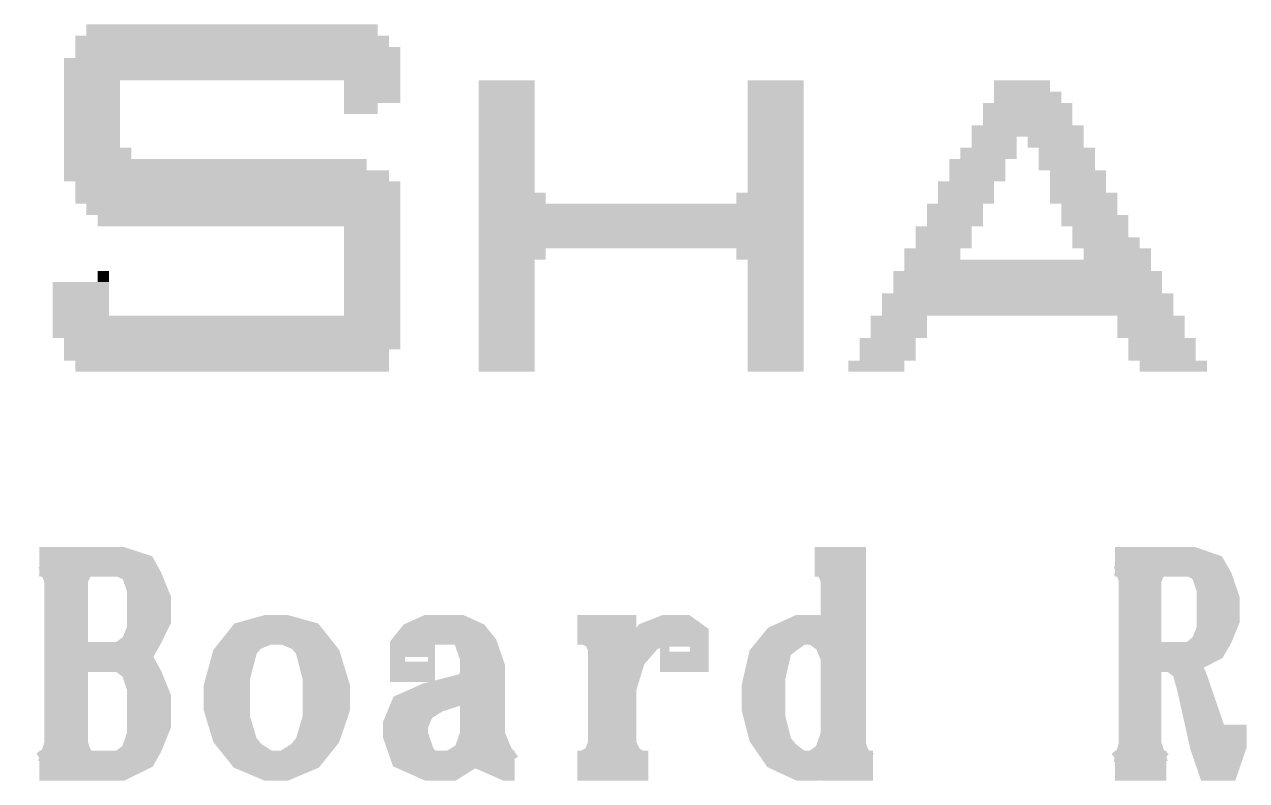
# Model space of a CAD drawing. Extents: x -8 to 142, y 0 to 126.
# Drawn here: x 93.14 to 99.79, y 56.28 to 60.39 of the extents above; entities that cross this region are included whole.
import ezdxf

# ---------------------------------------------------------------- set-up
doc = ezdxf.new("R2010")
doc.units = 0
doc.layers.add('02_ASSY1_GBR', color=6, linetype='CONTINUOUS')

msp = doc.modelspace()

# ---------------------------------------------------------------- linework, layer by layer
at = {"layer": '02_ASSY1_GBR', "const_width": 0.16256}
for points in [[(93.225, 57.466), (93.669, 57.466), (93.783, 57.429), (93.814, 57.373), (93.859, 57.262), (93.859, 57.151), (93.814, 57.059), (93.783, 57.004), (93.669, 56.948)], [(93.257, 57.466), (93.333, 57.429)], [(93.295, 57.466), (93.333, 57.373)], [(93.333, 57.466), (93.333, 56.357)], [(93.371, 57.429), (93.371, 56.413)], [(93.409, 57.466), (93.409, 56.357)], [(93.447, 57.466), (93.409, 57.373)], [(93.485, 57.466), (93.409, 57.429)], [(93.669, 57.466), (93.745, 57.429), (93.783, 57.318), (93.783, 57.096), (93.745, 57.004), (93.669, 56.948)], [(97.443, 57.466), (97.64, 57.466), (97.64, 56.357)], [(97.481, 57.466), (97.557, 57.429)], [(97.519, 57.466), (97.557, 57.373)], [(97.557, 57.466), (97.557, 56.357), (97.76, 56.357)], [(97.602, 57.429), (97.602, 56.413)], [(99.077, 57.466), (99.495, 57.466), (99.603, 57.429), (99.635, 57.373), (99.673, 57.262), (99.673, 57.151), (99.635, 57.059), (99.603, 57.004), (99.495, 56.948), (99.248, 56.948)], [(99.109, 57.466), (99.178, 57.429)], [(99.147, 57.466), (99.178, 57.373)], [(99.178, 57.466), (99.178, 56.357)], [(99.216, 57.429), (99.216, 56.413)], [(99.248, 57.466), (99.248, 56.357)], [(99.286, 57.466), (99.248, 57.373)], [(99.318, 57.466), (99.248, 57.429)], [(99.495, 57.466), (99.565, 57.429), (99.603, 57.318), (99.603, 57.096), (99.565, 57.004), (99.495, 56.948)], [(93.783, 57.373), (93.814, 57.262), (93.814, 57.151), (93.783, 57.059)], [(99.603, 57.373), (99.635, 57.262), (99.635, 57.151), (99.603, 57.059)], [(94.466, 57.096), (94.333, 57.059), (94.245, 56.948), (94.2, 56.782), (94.2, 56.671), (94.245, 56.523), (94.333, 56.413), (94.466, 56.357), (94.562, 56.357), (94.695, 56.413), (94.783, 56.523), (94.834, 56.671), (94.834, 56.782), (94.783, 56.948), (94.695, 57.059), (94.562, 57.096), (94.466, 57.096)], [(94.466, 57.096), (94.378, 57.059), (94.333, 57.004), (94.289, 56.837), (94.289, 56.616), (94.333, 56.468), (94.378, 56.413), (94.466, 56.357)], [(94.562, 56.357), (94.65, 56.413), (94.695, 56.468), (94.739, 56.616), (94.739, 56.837), (94.695, 57.004), (94.65, 57.059), (94.562, 57.096)], [(95.258, 56.948), (95.258, 57.004), (95.296, 57.004), (95.296, 56.893), (95.214, 56.893), (95.214, 57.004), (95.258, 57.059), (95.34, 57.096), (95.512, 57.096), (95.594, 57.059), (95.638, 57.004), (95.676, 56.893), (95.676, 56.523), (95.721, 56.413), (95.765, 56.357)], [(95.512, 57.096), (95.556, 57.059), (95.594, 56.948), (95.594, 56.523), (95.638, 56.413), (95.765, 56.357), (95.81, 56.357)], [(96.151, 57.096), (96.392, 57.096), (96.392, 56.357)], [(96.195, 57.096), (96.29, 57.059)], [(96.246, 57.096), (96.29, 57.004)], [(96.29, 57.096), (96.29, 56.357)], [(96.341, 57.059), (96.341, 56.413)], [(96.734, 57.004), (96.734, 57.059), (96.683, 57.059), (96.683, 56.948), (96.785, 56.948), (96.785, 57.059), (96.734, 57.096), (96.633, 57.096), (96.538, 57.059), (96.443, 56.948), (96.392, 56.782)], [(97.557, 56.948), (97.519, 57.041), (97.443, 57.096), (97.361, 57.096), (97.24, 57.041), (97.164, 56.948), (97.126, 56.782), (97.126, 56.671), (97.164, 56.523), (97.24, 56.413), (97.361, 56.357), (97.443, 56.357), (97.519, 56.413), (97.557, 56.523)], [(97.361, 57.096), (97.285, 57.041), (97.24, 57.004), (97.202, 56.837), (97.202, 56.616), (97.24, 56.468), (97.285, 56.413), (97.361, 56.357)], [(95.594, 57.004), (95.638, 56.893), (95.638, 56.523), (95.676, 56.413)], [(93.409, 56.948), (93.669, 56.948), (93.783, 56.893), (93.814, 56.837), (93.859, 56.727), (93.859, 56.579), (93.814, 56.468), (93.783, 56.413), (93.669, 56.357), (93.225, 56.357)], [(93.669, 56.948), (93.745, 56.893), (93.783, 56.782), (93.783, 56.523), (93.745, 56.413), (93.669, 56.357)], [(94.289, 56.948), (94.245, 56.837), (94.245, 56.616), (94.289, 56.523)], [(94.739, 56.523), (94.783, 56.616), (94.783, 56.837), (94.739, 56.948)], [(97.202, 56.948), (97.164, 56.837), (97.164, 56.616), (97.202, 56.523)], [(99.388, 56.948), (99.464, 56.893), (99.495, 56.782), (99.565, 56.468), (99.603, 56.357), (99.673, 56.357), (99.711, 56.468), (99.711, 56.579)], [(93.783, 56.837), (93.814, 56.727), (93.814, 56.579), (93.783, 56.468)], [(95.594, 56.837), (95.556, 56.782), (95.34, 56.727), (95.214, 56.671), (95.176, 56.579), (95.176, 56.523), (95.214, 56.413), (95.34, 56.357), (95.467, 56.357), (95.556, 56.413), (95.594, 56.523)], [(99.464, 56.893), (99.495, 56.837), (99.603, 56.523), (99.635, 56.468), (99.673, 56.468), (99.711, 56.523)], [(95.556, 56.782), (95.385, 56.727), (95.296, 56.671), (95.258, 56.579), (95.258, 56.523), (95.296, 56.413), (95.34, 56.357)], [(95.258, 56.671), (95.214, 56.579), (95.214, 56.523), (95.258, 56.413)], [(99.565, 56.579), (99.603, 56.468), (99.635, 56.413), (99.673, 56.413)], [(93.333, 56.468), (93.295, 56.357)], [(93.409, 56.468), (93.447, 56.357)], [(96.29, 56.468), (96.246, 56.357)], [(96.392, 56.468), (96.443, 56.357)], [(97.64, 56.468), (97.678, 56.357)], [(99.178, 56.468), (99.147, 56.357)], [(99.248, 56.468), (99.286, 56.357)], [(93.333, 56.413), (93.257, 56.357)], [(93.409, 56.413), (93.485, 56.357)], [(96.29, 56.413), (96.195, 56.357)], [(96.392, 56.413), (96.487, 56.357)], [(97.64, 56.413), (97.716, 56.357)], [(99.178, 56.413), (99.109, 56.357)], [(99.248, 56.413), (99.318, 56.357)], [(96.151, 56.357), (96.538, 56.357)], [(99.077, 56.357), (99.356, 56.357)]]:
    msp.add_lwpolyline(points, dxfattribs=at)
at = {"layer": '02_ASSY1_GBR'}
for points in [[(93.48102, 60.389946), (93.481054, 60.38998), (95.06598, 60.389946), (95.065946, 60.38998)], [(93.48102, 60.389926), (93.48102, 60.389946), (95.066, 60.389926), (95.06598, 60.389946)], [(93.48102, 60.329128), (93.48102, 60.389926), (95.06598, 60.329128), (95.066, 60.389926)], [(93.481054, 60.38998), (93.481074, 60.39), (95.065946, 60.38998), (93.481074, 60.39)], [(93.42002, 60.328946), (93.420054, 60.32898), (95.12698, 60.328946), (95.126946, 60.32898)], [(93.42002, 60.328926), (93.42002, 60.328946), (95.127, 60.328926), (95.12698, 60.328946)], [(93.42002, 60.268128), (93.42002, 60.328926), (95.12698, 60.268128), (95.127, 60.328926)], [(93.420054, 60.32898), (93.420074, 60.329), (95.126946, 60.32898), (95.066108, 60.329)], [(93.480892, 60.329), (93.48102, 60.329128), (95.066108, 60.329), (95.06598, 60.329128)], [(93.42002, 60.268), (93.42002, 60.268128), (95.127108, 60.268), (95.12698, 60.268128)], [(93.42002, 60.26798), (93.42002, 60.268), (95.187946, 60.26798), (95.127108, 60.268)], [(93.42002, 60.267926), (93.42002, 60.26798), (95.188, 60.267926), (95.187946, 60.26798)], [(93.42002, 60.207128), (93.42002, 60.267926), (95.188, 60.207128), (95.188, 60.267926)], [(93.35902, 60.206946), (93.359054, 60.20698), (95.188, 60.206946), (95.188, 60.20698)], [(93.35902, 60.146), (93.35902, 60.206946), (95.188, 60.146), (95.188, 60.206946)], [(93.359054, 60.20698), (93.359074, 60.207), (95.188, 60.20698), (95.188, 60.207)], [(93.419892, 60.207), (93.42002, 60.207128), (95.188, 60.207), (95.188, 60.207128)], [(93.35902, 60.14598), (93.35902, 60.146), (95.188, 60.14598), (95.188, 60.146)], [(93.35902, 60.085), (93.35902, 60.14598), (95.188, 60.085), (95.188, 60.14598)], [(93.35902, 60.08498), (93.35902, 60.085), (93.664128, 60.08498), (94.882892, 60.085)], [(93.35902, 60.084852), (93.35902, 60.08498), (93.664, 60.084852), (93.664128, 60.08498)], [(93.35902, 60.024), (93.35902, 60.084852), (93.664, 60.024), (93.664, 60.084852)], [(94.882912, 60.08498), (94.882892, 60.085), (95.188, 60.08498), (95.188, 60.085)], [(94.88302, 60.084872), (94.882912, 60.08498), (95.188, 60.084872), (95.188, 60.08498)], [(94.88302, 60.024), (94.88302, 60.084872), (95.188, 60.024), (95.188, 60.084872)], [(95.61402, 60.084946), (95.614054, 60.08498), (95.91898, 60.084946), (95.918946, 60.08498)], [(95.61402, 60.084926), (95.61402, 60.084946), (95.919, 60.084926), (95.91898, 60.084946)], [(95.61402, 60.024), (95.61402, 60.084926), (95.919, 60.024), (95.919, 60.084926)], [(95.614054, 60.08498), (95.614074, 60.085), (95.918946, 60.08498), (95.614074, 60.085)], [(97.07802, 60.084946), (97.078054, 60.08498), (97.38198, 60.084946), (97.381946, 60.08498)], [(97.07802, 60.084926), (97.07802, 60.084946), (97.382, 60.084926), (97.38198, 60.084946)], [(97.07802, 60.024), (97.07802, 60.084926), (97.382, 60.024), (97.382, 60.084926)], [(97.078054, 60.08498), (97.078074, 60.085), (97.381946, 60.08498), (97.078074, 60.085)], [(98.41902, 60.084946), (98.419054, 60.08498), (98.72298, 60.084946), (98.722946, 60.08498)], [(98.41902, 60.084926), (98.41902, 60.084946), (98.723, 60.084926), (98.72298, 60.084946)], [(98.41902, 60.024128), (98.41902, 60.084926), (98.72298, 60.024128), (98.723, 60.084926)], [(98.419054, 60.08498), (98.419074, 60.085), (98.722946, 60.08498), (98.419074, 60.085)], [(93.35902, 60.02398), (93.35902, 60.024), (93.664, 60.02398), (93.664, 60.024)], [(93.35902, 59.963), (93.35902, 60.02398), (93.664, 59.963), (93.664, 60.02398)], [(94.88302, 60.02398), (94.88302, 60.024), (95.188, 60.02398), (95.188, 60.024)], [(94.88302, 59.963054), (94.88302, 60.02398), (95.18798, 59.963054), (95.188, 60.02398)], [(95.61402, 60.02398), (95.61402, 60.024), (95.919, 60.02398), (95.919, 60.024)], [(95.61402, 59.963), (95.61402, 60.02398), (95.919, 59.963), (95.919, 60.02398)], [(97.07802, 60.02398), (97.07802, 60.024), (97.382, 60.02398), (97.382, 60.024)], [(97.07802, 59.963), (97.07802, 60.02398), (97.382, 59.963), (97.382, 60.02398)], [(98.41902, 60.024), (98.41902, 60.024128), (98.723108, 60.024), (98.72298, 60.024128)], [(98.41902, 60.02398), (98.41902, 60.024), (98.783946, 60.02398), (98.723108, 60.024)], [(98.41902, 60.023926), (98.41902, 60.02398), (98.784, 60.023926), (98.783946, 60.02398)], [(98.41902, 59.963128), (98.41902, 60.023926), (98.78398, 59.963128), (98.784, 60.023926)], [(93.35902, 59.96298), (93.35902, 59.963), (93.664, 59.96298), (93.664, 59.963)], [(93.35902, 59.902), (93.35902, 59.96298), (93.664, 59.902), (93.664, 59.96298)], [(94.88302, 59.963), (94.88302, 59.963054), (95.187926, 59.963), (95.18798, 59.963054)], [(94.88302, 59.96298), (94.88302, 59.963), (95.066128, 59.96298), (95.187926, 59.963)], [(94.88302, 59.962852), (94.88302, 59.96298), (95.066, 59.962852), (95.066128, 59.96298)], [(94.88302, 59.902054), (94.88302, 59.962852), (95.06598, 59.902054), (95.066, 59.962852)], [(95.61402, 59.96298), (95.61402, 59.963), (95.919, 59.96298), (95.919, 59.963)], [(95.61402, 59.902), (95.61402, 59.96298), (95.919, 59.902), (95.919, 59.96298)], [(97.07802, 59.96298), (97.07802, 59.963), (97.382, 59.96298), (97.382, 59.963)], [(97.07802, 59.902), (97.07802, 59.96298), (97.382, 59.902), (97.382, 59.96298)], [(98.35802, 59.962946), (98.358054, 59.96298), (98.84498, 59.962946), (98.844946, 59.96298)], [(98.35802, 59.962926), (98.35802, 59.962946), (98.845, 59.962926), (98.84498, 59.962946)], [(98.35802, 59.902), (98.35802, 59.962926), (98.845, 59.902), (98.845, 59.962926)], [(98.358054, 59.96298), (98.358074, 59.963), (98.844946, 59.96298), (98.784108, 59.963)], [(98.418892, 59.963), (98.41902, 59.963128), (98.784108, 59.963), (98.78398, 59.963128)], [(93.35902, 59.90198), (93.35902, 59.902), (93.664, 59.90198), (93.664, 59.902)], [(93.35902, 59.841), (93.35902, 59.90198), (93.664, 59.841), (93.664, 59.90198)], [(93.35902, 59.84098), (93.35902, 59.841), (93.664, 59.84098), (93.664, 59.841)], [(93.35902, 59.78), (93.35902, 59.84098), (93.664, 59.78), (93.664, 59.84098)], [(94.883074, 59.902), (94.88302, 59.902054), (95.065926, 59.902), (95.06598, 59.902054)], [(95.61402, 59.90198), (95.61402, 59.902), (95.919, 59.90198), (95.919, 59.902)], [(95.61402, 59.841), (95.61402, 59.90198), (95.919, 59.841), (95.919, 59.90198)], [(95.61402, 59.84098), (95.61402, 59.841), (95.919, 59.84098), (95.919, 59.841)], [(95.61402, 59.78), (95.61402, 59.84098), (95.919, 59.78), (95.919, 59.84098)], [(97.07802, 59.90198), (97.07802, 59.902), (97.382, 59.90198), (97.382, 59.902)], [(97.07802, 59.841), (97.07802, 59.90198), (97.382, 59.841), (97.382, 59.90198)], [(97.07802, 59.84098), (97.07802, 59.841), (97.382, 59.84098), (97.382, 59.841)], [(97.07802, 59.78), (97.07802, 59.84098), (97.382, 59.78), (97.382, 59.84098)], [(98.29702, 59.840946), (98.297054, 59.84098), (98.90598, 59.840946), (98.905946, 59.84098)], [(98.29702, 59.840926), (98.29702, 59.840946), (98.906, 59.840926), (98.90598, 59.840946)], [(98.29702, 59.78), (98.29702, 59.840926), (98.906, 59.78), (98.906, 59.840926)], [(98.297054, 59.84098), (98.297074, 59.841), (98.905946, 59.84098), (98.845108, 59.841)], [(98.357892, 59.841), (98.35802, 59.841128), (98.845108, 59.841), (98.84498, 59.841128)], [(98.35802, 59.90198), (98.35802, 59.902), (98.845, 59.90198), (98.845, 59.902)], [(98.35802, 59.841128), (98.35802, 59.90198), (98.84498, 59.841128), (98.845, 59.90198)], [(93.35902, 59.77998), (93.35902, 59.78), (93.664, 59.77998), (93.664, 59.78)], [(93.35902, 59.719128), (93.35902, 59.77998), (93.66398, 59.719128), (93.664, 59.77998)], [(95.61402, 59.77998), (95.61402, 59.78), (95.919, 59.77998), (95.919, 59.78)], [(95.61402, 59.719), (95.61402, 59.77998), (95.919, 59.719), (95.919, 59.77998)], [(97.07802, 59.77998), (97.07802, 59.78), (97.382, 59.77998), (97.382, 59.78)], [(97.07802, 59.719), (97.07802, 59.77998), (97.382, 59.719), (97.382, 59.77998)], [(98.29702, 59.77998), (98.29702, 59.78), (98.541128, 59.77998), (98.601892, 59.78)], [(98.29702, 59.779852), (98.29702, 59.77998), (98.541, 59.779852), (98.541128, 59.77998)], [(98.29702, 59.719128), (98.29702, 59.779852), (98.541, 59.719128), (98.541, 59.779852)], [(98.601912, 59.77998), (98.601892, 59.78), (98.906, 59.77998), (98.906, 59.78)], [(98.60202, 59.779872), (98.601912, 59.77998), (98.905998, 59.779872), (98.906, 59.77998)], [(98.60202, 59.719128), (98.60202, 59.779872), (98.90598, 59.719128), (98.905998, 59.779872)], [(93.35902, 59.719), (93.35902, 59.719128), (93.664108, 59.719), (93.66398, 59.719128)], [(93.35902, 59.71898), (93.35902, 59.719), (93.724946, 59.71898), (93.664108, 59.719)], [(93.35902, 59.718926), (93.35902, 59.71898), (93.725, 59.718926), (93.724946, 59.71898)], [(93.35902, 59.658128), (93.35902, 59.718926), (93.72498, 59.658128), (93.725, 59.718926)], [(95.61402, 59.71898), (95.61402, 59.719), (95.919, 59.71898), (95.919, 59.719)], [(95.61402, 59.658), (95.61402, 59.71898), (95.919, 59.658), (95.919, 59.71898)], [(97.07802, 59.71898), (97.07802, 59.719), (97.382, 59.71898), (97.382, 59.719)], [(97.07802, 59.658), (97.07802, 59.71898), (97.382, 59.658), (97.382, 59.71898)], [(98.23602, 59.718946), (98.236054, 59.71898), (98.540998, 59.718946), (98.541, 59.71898)], [(98.23602, 59.658128), (98.23602, 59.718946), (98.54098, 59.658128), (98.540998, 59.718946)], [(98.236054, 59.71898), (98.236074, 59.719), (98.541, 59.71898), (98.541, 59.719)], [(98.296892, 59.719), (98.29702, 59.719128), (98.541, 59.719), (98.541, 59.719128)], [(98.60202, 59.719054), (98.60202, 59.719128), (98.906054, 59.719054), (98.90598, 59.719128)], [(98.602074, 59.719), (98.60202, 59.719054), (98.906108, 59.719), (98.906054, 59.719054)], [(98.661912, 59.71898), (98.661892, 59.719), (98.966946, 59.71898), (98.906108, 59.719)], [(98.661966, 59.718926), (98.661912, 59.71898), (98.967, 59.718926), (98.966946, 59.71898)], [(98.66202, 59.718872), (98.661966, 59.718926), (98.967, 59.718872), (98.967, 59.718926)], [(98.66202, 59.658), (98.66202, 59.718872), (98.967, 59.658), (98.967, 59.718872)], [(93.35902, 59.658), (93.35902, 59.658128), (93.725108, 59.658), (93.72498, 59.658128)], [(93.35902, 59.65798), (93.35902, 59.658), (95.004946, 59.65798), (93.725108, 59.658)], [(93.35902, 59.657926), (93.35902, 59.65798), (95.005, 59.657926), (95.004946, 59.65798)], [(93.35902, 59.597128), (93.35902, 59.657926), (95.00498, 59.597128), (95.005, 59.657926)], [(95.61402, 59.65798), (95.61402, 59.658), (95.919, 59.65798), (95.919, 59.658)], [(95.61402, 59.597), (95.61402, 59.65798), (95.919, 59.597), (95.919, 59.65798)], [(97.07802, 59.65798), (97.07802, 59.658), (97.382, 59.65798), (97.382, 59.658)], [(97.07802, 59.597), (97.07802, 59.65798), (97.382, 59.597), (97.382, 59.65798)], [(98.17502, 59.657946), (98.175054, 59.65798), (98.480094, 59.657946), (98.480128, 59.65798)], [(98.17502, 59.657852), (98.17502, 59.657946), (98.48, 59.657852), (98.480094, 59.657946)], [(98.17502, 59.597), (98.17502, 59.657852), (98.48, 59.597), (98.48, 59.657852)], [(98.175054, 59.65798), (98.175074, 59.658), (98.480128, 59.65798), (98.540926, 59.658)], [(98.235892, 59.658), (98.235946, 59.658054), (98.540926, 59.658), (98.54098, 59.658054)], [(98.235946, 59.658054), (98.23602, 59.658128), (98.54098, 59.658054), (98.54098, 59.658128)], [(98.66202, 59.65798), (98.66202, 59.658), (98.967, 59.65798), (98.967, 59.658)], [(98.66202, 59.597128), (98.66202, 59.65798), (98.96698, 59.597128), (98.967, 59.65798)], [(93.35902, 59.597), (93.35902, 59.597128), (95.005108, 59.597), (95.00498, 59.597128)], [(93.35902, 59.59698), (93.35902, 59.597), (95.126946, 59.59698), (95.005108, 59.597)], [(93.35902, 59.596926), (93.35902, 59.59698), (95.127, 59.596926), (95.126946, 59.59698)], [(93.35902, 59.536128), (93.35902, 59.596926), (95.12698, 59.536128), (95.127, 59.596926)], [(95.61402, 59.59698), (95.61402, 59.597), (95.919, 59.59698), (95.919, 59.597)], [(95.61402, 59.536), (95.61402, 59.59698), (95.919, 59.536), (95.919, 59.59698)], [(97.07802, 59.59698), (97.07802, 59.597), (97.382, 59.59698), (97.382, 59.597)], [(97.07802, 59.536), (97.07802, 59.59698), (97.382, 59.536), (97.382, 59.59698)], [(98.17502, 59.59698), (98.17502, 59.597), (98.48, 59.59698), (98.48, 59.597)], [(98.17502, 59.536128), (98.17502, 59.59698), (98.47998, 59.536128), (98.48, 59.59698)], [(98.66202, 59.597054), (98.66202, 59.597128), (98.967054, 59.597054), (98.96698, 59.597128)], [(98.662074, 59.597), (98.66202, 59.597054), (98.967108, 59.597), (98.967054, 59.597054)], [(98.722912, 59.59698), (98.722892, 59.597), (99.027946, 59.59698), (98.967108, 59.597)], [(98.722966, 59.596926), (98.722912, 59.59698), (99.028, 59.596926), (99.027946, 59.59698)], [(98.72302, 59.596872), (98.722966, 59.596926), (99.028, 59.596872), (99.028, 59.596926)], [(98.72302, 59.536), (98.72302, 59.596872), (99.028, 59.536), (99.028, 59.596872)], [(93.35902, 59.536054), (93.35902, 59.536128), (95.127054, 59.536054), (95.12698, 59.536128)], [(93.359074, 59.536), (93.35902, 59.536054), (95.127108, 59.536), (95.127054, 59.536054)], [(93.419912, 59.53598), (93.419892, 59.536), (95.187946, 59.53598), (95.127108, 59.536)], [(93.419966, 59.535926), (93.419912, 59.53598), (95.188, 59.535926), (95.187946, 59.53598)], [(93.42002, 59.535872), (93.419966, 59.535926), (95.188, 59.535872), (95.188, 59.535926)], [(93.42002, 59.475), (93.42002, 59.535872), (95.188, 59.475), (95.188, 59.535872)], [(95.61402, 59.53598), (95.61402, 59.536), (95.919, 59.53598), (95.919, 59.536)], [(95.61402, 59.475128), (95.61402, 59.53598), (95.91898, 59.475128), (95.919, 59.53598)], [(97.07802, 59.53598), (97.07802, 59.536), (97.382, 59.53598), (97.382, 59.536)], [(97.07802, 59.475128), (97.07802, 59.53598), (97.382, 59.475128), (97.382, 59.53598)], [(98.11402, 59.535946), (98.114054, 59.53598), (98.419094, 59.535946), (98.419128, 59.53598)], [(98.11402, 59.535852), (98.11402, 59.535946), (98.419, 59.535852), (98.419094, 59.535946)], [(98.11402, 59.475), (98.11402, 59.535852), (98.419, 59.475), (98.419, 59.535852)], [(98.114054, 59.53598), (98.114074, 59.536), (98.419128, 59.53598), (98.479926, 59.536)], [(98.174892, 59.536), (98.174946, 59.536054), (98.479926, 59.536), (98.47998, 59.536054)], [(98.174946, 59.536054), (98.17502, 59.536128), (98.47998, 59.536054), (98.47998, 59.536128)], [(98.72302, 59.53598), (98.72302, 59.536), (99.028, 59.53598), (99.028, 59.536)], [(98.72302, 59.475128), (98.72302, 59.53598), (99.02798, 59.475128), (99.028, 59.53598)], [(93.42002, 59.47498), (93.42002, 59.475), (95.188, 59.47498), (95.188, 59.475)], [(93.42002, 59.414054), (93.42002, 59.47498), (95.188, 59.414054), (95.188, 59.47498)], [(95.61402, 59.475), (95.61402, 59.475128), (95.919108, 59.475), (95.91898, 59.475128)], [(95.61402, 59.47498), (95.61402, 59.475), (95.979946, 59.47498), (95.919108, 59.475)], [(95.61402, 59.474926), (95.61402, 59.47498), (95.98, 59.474926), (95.979946, 59.47498)], [(95.61402, 59.414128), (95.61402, 59.474926), (95.97998, 59.414128), (95.98, 59.474926)], [(97.01702, 59.474946), (97.017054, 59.47498), (97.382, 59.474946), (97.382, 59.47498)], [(97.01702, 59.414128), (97.01702, 59.474946), (97.382, 59.414128), (97.382, 59.474946)], [(97.017054, 59.47498), (97.017074, 59.475), (97.382, 59.47498), (97.382, 59.475)], [(97.077892, 59.475), (97.07802, 59.475128), (97.382, 59.475), (97.382, 59.475128)], [(98.11402, 59.47498), (98.11402, 59.475), (98.419, 59.47498), (98.419, 59.475)], [(98.11402, 59.414128), (98.11402, 59.47498), (98.41898, 59.414128), (98.419, 59.47498)], [(98.72302, 59.475), (98.72302, 59.475128), (99.028108, 59.475), (99.02798, 59.475128)], [(98.72302, 59.47498), (98.72302, 59.475), (99.088946, 59.47498), (99.028108, 59.475)], [(98.72302, 59.474926), (98.72302, 59.47498), (99.089, 59.474926), (99.088946, 59.47498)], [(98.72302, 59.414054), (98.72302, 59.474926), (99.089, 59.414054), (99.089, 59.474926)], [(93.420074, 59.414), (93.42002, 59.414054), (95.188, 59.414), (95.188, 59.414054)], [(93.480912, 59.41398), (93.480892, 59.414), (95.188, 59.41398), (95.188, 59.414)], [(93.48102, 59.413872), (93.480912, 59.41398), (95.188, 59.413872), (95.188, 59.41398)], [(93.48102, 59.353054), (93.48102, 59.413872), (95.188, 59.353054), (95.188, 59.413872)], [(95.61402, 59.414), (95.61402, 59.414128), (95.980108, 59.414), (95.97998, 59.414128)], [(95.61402, 59.41398), (95.61402, 59.414), (97.382, 59.41398), (97.382, 59.414)], [(95.61402, 59.353), (95.61402, 59.41398), (97.382, 59.353), (97.382, 59.41398)], [(97.016892, 59.414), (97.01702, 59.414128), (97.382, 59.414), (97.382, 59.414128)], [(98.05302, 59.413946), (98.053054, 59.41398), (98.358094, 59.413946), (98.358128, 59.41398)], [(98.05302, 59.413852), (98.05302, 59.413946), (98.358, 59.413852), (98.358094, 59.413946)], [(98.05302, 59.353), (98.05302, 59.413852), (98.358, 59.353), (98.358, 59.413852)], [(98.053054, 59.41398), (98.053074, 59.414), (98.358128, 59.41398), (98.418926, 59.414)], [(98.113892, 59.414), (98.113946, 59.414054), (98.418926, 59.414), (98.41898, 59.414054)], [(98.113946, 59.414054), (98.11402, 59.414128), (98.41898, 59.414054), (98.41898, 59.414128)], [(98.723074, 59.414), (98.72302, 59.414054), (99.089, 59.414), (99.089, 59.414054)], [(98.783912, 59.41398), (98.783892, 59.414), (99.089, 59.41398), (99.089, 59.414)], [(98.78402, 59.413872), (98.783912, 59.41398), (99.088998, 59.413872), (99.089, 59.41398)], [(98.78402, 59.353128), (98.78402, 59.413872), (99.08898, 59.353128), (99.088998, 59.413872)], [(93.481074, 59.353), (93.48102, 59.353054), (95.188, 59.353), (95.188, 59.353054)], [(93.541912, 59.35298), (93.541892, 59.353), (95.188, 59.35298), (95.188, 59.353)], [(93.54202, 59.352872), (93.541912, 59.35298), (95.188, 59.352872), (95.188, 59.35298)], [(93.54202, 59.292054), (93.54202, 59.352872), (95.188, 59.292054), (95.188, 59.352872)], [(95.61402, 59.35298), (95.61402, 59.353), (97.382, 59.35298), (97.382, 59.353)], [(95.61402, 59.292), (95.61402, 59.35298), (97.382, 59.292), (97.382, 59.35298)], [(98.05302, 59.35298), (98.05302, 59.353), (98.358, 59.35298), (98.358, 59.353)], [(98.05302, 59.292128), (98.05302, 59.35298), (98.35798, 59.292128), (98.358, 59.35298)], [(98.78402, 59.353), (98.78402, 59.353128), (99.089108, 59.353), (99.08898, 59.353128)], [(98.78402, 59.35298), (98.78402, 59.353), (99.149946, 59.35298), (99.089108, 59.353)], [(98.78402, 59.352926), (98.78402, 59.35298), (99.15, 59.352926), (99.149946, 59.35298)], [(98.78402, 59.292054), (98.78402, 59.352926), (99.15, 59.292054), (99.15, 59.352926)], [(93.542074, 59.292), (93.54202, 59.292054), (95.188, 59.292), (95.188, 59.292054)], [(94.882912, 59.29198), (94.882892, 59.292), (95.188, 59.29198), (95.188, 59.292)], [(94.88302, 59.291872), (94.882912, 59.29198), (95.188, 59.291872), (95.188, 59.29198)], [(94.88302, 59.232), (94.88302, 59.291872), (95.188, 59.232), (95.188, 59.291872)], [(95.61402, 59.29198), (95.61402, 59.292), (97.382, 59.29198), (97.382, 59.292)], [(95.61402, 59.232), (95.61402, 59.29198), (97.382, 59.232), (97.382, 59.29198)], [(97.99202, 59.291946), (97.992054, 59.29198), (98.297094, 59.291946), (98.297128, 59.29198)], [(97.99202, 59.291852), (97.99202, 59.291946), (98.297, 59.291852), (98.297094, 59.291946)], [(97.99202, 59.232), (97.99202, 59.291852), (98.297, 59.232), (98.297, 59.291852)], [(97.992054, 59.29198), (97.992074, 59.292), (98.297128, 59.29198), (98.357926, 59.292)], [(98.052892, 59.292), (98.052946, 59.292054), (98.357926, 59.292), (98.35798, 59.292054)], [(98.052946, 59.292054), (98.05302, 59.292128), (98.35798, 59.292054), (98.35798, 59.292128)], [(98.784074, 59.292), (98.78402, 59.292054), (99.15, 59.292), (99.15, 59.292054)], [(98.844912, 59.29198), (98.844892, 59.292), (99.15, 59.29198), (99.15, 59.292)], [(98.84502, 59.291872), (98.844912, 59.29198), (99.149998, 59.291872), (99.15, 59.29198)], [(98.84502, 59.232128), (98.84502, 59.291872), (99.14998, 59.232128), (99.149998, 59.291872)], [(94.88302, 59.23198), (94.88302, 59.232), (95.188, 59.23198), (95.188, 59.232)], [(94.88302, 59.171), (94.88302, 59.23198), (95.188, 59.171), (95.188, 59.23198)], [(95.61402, 59.23198), (95.61402, 59.232), (97.382, 59.23198), (97.382, 59.232)], [(95.61402, 59.171), (95.61402, 59.23198), (97.382, 59.171), (97.382, 59.23198)], [(97.99202, 59.23198), (97.99202, 59.232), (98.297, 59.23198), (98.297, 59.232)], [(97.99202, 59.171128), (97.99202, 59.23198), (98.29698, 59.171128), (98.297, 59.23198)], [(98.84502, 59.232), (98.84502, 59.232128), (99.150108, 59.232), (99.14998, 59.232128)], [(98.84502, 59.23198), (98.84502, 59.232), (99.210946, 59.23198), (99.150108, 59.232)], [(98.84502, 59.231926), (98.84502, 59.23198), (99.211, 59.231926), (99.210946, 59.23198)], [(98.84502, 59.171128), (98.84502, 59.231926), (99.21098, 59.171128), (99.211, 59.231926)], [(94.88302, 59.17098), (94.88302, 59.171), (95.188, 59.17098), (95.188, 59.171)], [(94.88302, 59.11), (94.88302, 59.17098), (95.188, 59.11), (95.188, 59.17098)], [(94.88302, 59.10998), (94.88302, 59.11), (95.188, 59.10998), (95.188, 59.11)], [(94.88302, 59.049), (94.88302, 59.10998), (95.188, 59.049), (95.188, 59.10998)], [(95.61402, 59.17098), (95.61402, 59.171), (95.980128, 59.17098), (97.016892, 59.171)], [(95.61402, 59.170852), (95.61402, 59.17098), (95.98, 59.170852), (95.980128, 59.17098)], [(95.61402, 59.110054), (95.61402, 59.170852), (95.97998, 59.110054), (95.98, 59.170852)], [(95.61402, 59.11), (95.61402, 59.110054), (95.979926, 59.11), (95.97998, 59.110054)], [(95.61402, 59.10998), (95.61402, 59.11), (95.919128, 59.10998), (95.979926, 59.11)], [(95.61402, 59.109852), (95.61402, 59.10998), (95.919, 59.109852), (95.919128, 59.10998)], [(95.61402, 59.049), (95.61402, 59.109852), (95.919, 59.049), (95.919, 59.109852)], [(97.016912, 59.17098), (97.016892, 59.171), (97.382, 59.17098), (97.382, 59.171)], [(97.01702, 59.170872), (97.016912, 59.17098), (97.382, 59.170872), (97.382, 59.17098)], [(97.01702, 59.110054), (97.01702, 59.170872), (97.382, 59.110054), (97.382, 59.170872)], [(97.017074, 59.11), (97.01702, 59.110054), (97.382, 59.11), (97.382, 59.110054)], [(97.077912, 59.10998), (97.077892, 59.11), (97.382, 59.10998), (97.382, 59.11)], [(97.07802, 59.109872), (97.077912, 59.10998), (97.382, 59.109872), (97.382, 59.10998)], [(97.07802, 59.049), (97.07802, 59.109872), (97.382, 59.049), (97.382, 59.109872)], [(97.93102, 59.170946), (97.931054, 59.17098), (98.236094, 59.170946), (98.236128, 59.17098)], [(97.93102, 59.170852), (97.93102, 59.170946), (98.236, 59.170852), (98.236094, 59.170946)], [(97.93102, 59.110128), (97.93102, 59.170852), (98.23598, 59.110128), (98.236, 59.170852)], [(97.93102, 59.11), (97.93102, 59.110128), (98.236108, 59.11), (98.23598, 59.110128)], [(97.93102, 59.10998), (97.93102, 59.11), (99.272, 59.10998), (99.272, 59.11)], [(97.93102, 59.049128), (97.93102, 59.10998), (99.27198, 59.049128), (99.272, 59.10998)], [(97.931054, 59.17098), (97.931074, 59.171), (98.236128, 59.17098), (98.296926, 59.171)], [(97.991892, 59.171), (97.991946, 59.171054), (98.296926, 59.171), (98.29698, 59.171054)], [(97.991946, 59.171054), (97.99202, 59.171128), (98.29698, 59.171054), (98.29698, 59.171128)], [(98.84502, 59.171054), (98.84502, 59.171128), (99.211054, 59.171054), (99.21098, 59.171128)], [(98.845074, 59.171), (98.84502, 59.171054), (99.211108, 59.171), (99.211054, 59.171054)], [(98.905912, 59.17098), (98.905892, 59.171), (99.271946, 59.17098), (99.211108, 59.171)], [(98.905892, 59.11), (98.90602, 59.110128), (99.272, 59.11), (99.272, 59.110128)], [(98.905966, 59.170926), (98.905912, 59.17098), (99.272, 59.170926), (99.271946, 59.17098)], [(98.90602, 59.170872), (98.905966, 59.170926), (99.272, 59.170872), (99.272, 59.170926)], [(98.90602, 59.110128), (98.90602, 59.170872), (99.272, 59.110128), (99.272, 59.170872)], [(93.542, 58.988112), (93.542018, 59.048926), (93.603, 58.988112), (93.603, 59.048926)], [(93.542018, 59.048926), (93.54202, 59.048946), (93.603, 59.048926), (93.60298, 59.048946)], [(93.54202, 59.048946), (93.542054, 59.04898), (93.60298, 59.048946), (93.602946, 59.04898)], [(93.542054, 59.04898), (93.542074, 59.049), (93.602946, 59.04898), (93.542074, 59.049)], [(94.88302, 59.04898), (94.88302, 59.049), (95.188, 59.04898), (95.188, 59.049)], [(94.88302, 58.988), (94.88302, 59.04898), (95.188, 58.988), (95.188, 59.04898)], [(95.61402, 59.04898), (95.61402, 59.049), (95.919, 59.04898), (95.919, 59.049)], [(95.61402, 58.988), (95.61402, 59.04898), (95.919, 58.988), (95.919, 59.04898)], [(97.07802, 59.04898), (97.07802, 59.049), (97.382, 59.04898), (97.382, 59.049)], [(97.07802, 58.988), (97.07802, 59.04898), (97.382, 58.988), (97.382, 59.04898)], [(97.87002, 59.048946), (97.870054, 59.04898), (99.33298, 59.048946), (99.332946, 59.04898)], [(97.87002, 59.048926), (97.87002, 59.048946), (99.333, 59.048926), (99.33298, 59.048946)], [(97.87002, 58.988), (97.87002, 59.048926), (99.333, 58.988), (99.333, 59.048926)], [(97.870054, 59.04898), (97.870074, 59.049), (99.332946, 59.04898), (99.272108, 59.049)], [(97.930892, 59.049), (97.93102, 59.049128), (99.272108, 59.049), (99.27198, 59.049128)], [(93.29802, 58.987946), (93.298054, 58.98798), (93.603, 58.987946), (93.603, 58.98798)], [(93.29802, 58.927), (93.29802, 58.987946), (93.603, 58.927), (93.603, 58.987946)], [(93.298054, 58.98798), (93.298058, 58.987984), (93.603, 58.98798), (93.603, 58.987984)], [(93.298058, 58.987984), (93.298074, 58.988), (93.541872, 58.987984), (93.298074, 58.988)], [(93.541872, 58.987984), (93.542, 58.988112), (93.603, 58.987984), (93.603, 58.988112)], [(94.88302, 58.98798), (94.88302, 58.988), (95.188, 58.98798), (95.188, 58.988)], [(94.88302, 58.927), (94.88302, 58.98798), (95.188, 58.927), (95.188, 58.98798)], [(95.61402, 58.98798), (95.61402, 58.988), (95.919, 58.98798), (95.919, 58.988)], [(95.61402, 58.927), (95.61402, 58.98798), (95.919, 58.927), (95.919, 58.98798)], [(97.07802, 58.98798), (97.07802, 58.988), (97.382, 58.98798), (97.382, 58.988)], [(97.07802, 58.927), (97.07802, 58.98798), (97.382, 58.927), (97.382, 58.98798)], [(97.87002, 58.98798), (97.87002, 58.988), (99.333, 58.98798), (99.333, 58.988)], [(97.87002, 58.927128), (97.87002, 58.98798), (99.33298, 58.927128), (99.333, 58.98798)], [(93.29802, 58.92698), (93.29802, 58.927), (93.603, 58.92698), (93.603, 58.927)], [(93.29802, 58.866), (93.29802, 58.92698), (93.603, 58.866), (93.603, 58.92698)], [(94.88302, 58.92698), (94.88302, 58.927), (95.188, 58.92698), (95.188, 58.927)], [(94.88302, 58.866), (94.88302, 58.92698), (95.188, 58.866), (95.188, 58.92698)], [(95.61402, 58.92698), (95.61402, 58.927), (95.919, 58.92698), (95.919, 58.927)], [(95.61402, 58.866), (95.61402, 58.92698), (95.919, 58.866), (95.919, 58.92698)], [(97.07802, 58.92698), (97.07802, 58.927), (97.382, 58.92698), (97.382, 58.927)], [(97.07802, 58.866), (97.07802, 58.92698), (97.382, 58.866), (97.382, 58.92698)], [(97.80902, 58.926946), (97.809054, 58.92698), (99.39398, 58.926946), (99.393946, 58.92698)], [(97.80902, 58.926926), (97.80902, 58.926946), (99.394, 58.926926), (99.39398, 58.926946)], [(97.80902, 58.866), (97.80902, 58.926926), (99.394, 58.866), (99.394, 58.926926)], [(97.809054, 58.92698), (97.809074, 58.927), (99.393946, 58.92698), (99.333108, 58.927)], [(97.869892, 58.927), (97.87002, 58.927128), (99.333108, 58.927), (99.33298, 58.927128)], [(93.29802, 58.86598), (93.29802, 58.866), (93.603, 58.86598), (93.603, 58.866)], [(93.29802, 58.805128), (93.29802, 58.86598), (93.60298, 58.805128), (93.603, 58.86598)], [(94.88302, 58.86598), (94.88302, 58.866), (95.188, 58.86598), (95.188, 58.866)], [(94.88302, 58.805128), (94.88302, 58.86598), (95.188, 58.805128), (95.188, 58.86598)], [(95.61402, 58.86598), (95.61402, 58.866), (95.919, 58.86598), (95.919, 58.866)], [(95.61402, 58.805), (95.61402, 58.86598), (95.919, 58.805), (95.919, 58.86598)], [(97.07802, 58.86598), (97.07802, 58.866), (97.382, 58.86598), (97.382, 58.866)], [(97.07802, 58.805), (97.07802, 58.86598), (97.382, 58.805), (97.382, 58.86598)], [(97.80902, 58.86598), (97.80902, 58.866), (99.394, 58.86598), (99.394, 58.866)], [(97.80902, 58.805128), (97.80902, 58.86598), (99.39398, 58.805128), (99.394, 58.86598)], [(93.29802, 58.805), (93.29802, 58.805128), (93.603108, 58.805), (93.60298, 58.805128)], [(93.29802, 58.80498), (93.29802, 58.805), (95.188, 58.80498), (95.188, 58.805)], [(93.29802, 58.744), (93.29802, 58.80498), (95.188, 58.744), (95.188, 58.80498)], [(94.882892, 58.805), (94.88302, 58.805128), (95.188, 58.805), (95.188, 58.805128)], [(95.61402, 58.80498), (95.61402, 58.805), (95.919, 58.80498), (95.919, 58.805)], [(95.61402, 58.744), (95.61402, 58.80498), (95.919, 58.744), (95.919, 58.80498)], [(97.07802, 58.80498), (97.07802, 58.805), (97.382, 58.80498), (97.382, 58.805)], [(97.07802, 58.744), (97.07802, 58.80498), (97.382, 58.744), (97.382, 58.80498)], [(97.74802, 58.804946), (97.748054, 58.80498), (98.053094, 58.804946), (98.053128, 58.80498)], [(97.74802, 58.804852), (97.74802, 58.804946), (98.053, 58.804852), (98.053094, 58.804946)], [(97.74802, 58.744), (97.74802, 58.804852), (98.053, 58.744), (98.053, 58.804852)], [(97.748054, 58.80498), (97.748074, 58.805), (98.053128, 58.80498), (99.088892, 58.805)], [(97.808892, 58.805), (97.80902, 58.805128), (99.394108, 58.805), (99.39398, 58.805128)], [(99.088912, 58.80498), (99.088892, 58.805), (99.454946, 58.80498), (99.394108, 58.805)], [(99.088966, 58.804926), (99.088912, 58.80498), (99.455, 58.804926), (99.454946, 58.80498)], [(99.08902, 58.804872), (99.088966, 58.804926), (99.455, 58.804872), (99.455, 58.804926)], [(99.08902, 58.744), (99.08902, 58.804872), (99.455, 58.744), (99.455, 58.804872)], [(93.29802, 58.74398), (93.29802, 58.744), (95.188, 58.74398), (95.188, 58.744)], [(93.29802, 58.683054), (93.29802, 58.74398), (95.188, 58.683054), (95.188, 58.74398)], [(95.61402, 58.74398), (95.61402, 58.744), (95.919, 58.74398), (95.919, 58.744)], [(95.61402, 58.683), (95.61402, 58.74398), (95.919, 58.683), (95.919, 58.74398)], [(97.07802, 58.74398), (97.07802, 58.744), (97.382, 58.74398), (97.382, 58.744)], [(97.07802, 58.683), (97.07802, 58.74398), (97.382, 58.683), (97.382, 58.74398)], [(97.74802, 58.74398), (97.74802, 58.744), (98.053, 58.74398), (98.053, 58.744)], [(97.74802, 58.683128), (97.74802, 58.74398), (98.05298, 58.683128), (98.053, 58.74398)], [(99.08902, 58.74398), (99.08902, 58.744), (99.455, 58.74398), (99.455, 58.744)], [(99.08902, 58.683128), (99.08902, 58.74398), (99.45498, 58.683128), (99.455, 58.74398)], [(93.298074, 58.683), (93.29802, 58.683054), (95.188, 58.683), (95.188, 58.683054)], [(93.358912, 58.68298), (93.358892, 58.683), (95.188, 58.68298), (95.188, 58.683)], [(93.35902, 58.682872), (93.358912, 58.68298), (95.187998, 58.682872), (95.188, 58.68298)], [(93.35902, 58.622054), (93.35902, 58.682872), (95.18798, 58.622054), (95.187998, 58.682872)], [(95.61402, 58.68298), (95.61402, 58.683), (95.919, 58.68298), (95.919, 58.683)], [(95.61402, 58.622), (95.61402, 58.68298), (95.919, 58.622), (95.919, 58.68298)], [(97.07802, 58.68298), (97.07802, 58.683), (97.382, 58.68298), (97.382, 58.683)], [(97.07802, 58.622), (97.07802, 58.68298), (97.382, 58.622), (97.382, 58.68298)], [(97.68702, 58.682946), (97.687054, 58.68298), (97.992094, 58.682946), (97.992128, 58.68298)], [(97.68702, 58.682852), (97.68702, 58.682946), (97.992, 58.682852), (97.992094, 58.682946)], [(97.68702, 58.622), (97.68702, 58.682852), (97.992, 58.622), (97.992, 58.682852)], [(97.687054, 58.68298), (97.687074, 58.683), (97.992128, 58.68298), (98.052926, 58.683)], [(97.747892, 58.683), (97.747946, 58.683054), (98.052926, 58.683), (98.05298, 58.683054)], [(97.747946, 58.683054), (97.74802, 58.683128), (98.05298, 58.683054), (98.05298, 58.683128)], [(99.08902, 58.683054), (99.08902, 58.683128), (99.455054, 58.683054), (99.45498, 58.683128)], [(99.089074, 58.683), (99.08902, 58.683054), (99.455108, 58.683), (99.455054, 58.683054)], [(99.149912, 58.68298), (99.149892, 58.683), (99.515946, 58.68298), (99.455108, 58.683)], [(99.149966, 58.682926), (99.149912, 58.68298), (99.516, 58.682926), (99.515946, 58.68298)], [(99.15002, 58.682872), (99.149966, 58.682926), (99.516, 58.682872), (99.516, 58.682926)], [(99.15002, 58.622), (99.15002, 58.682872), (99.516, 58.622), (99.516, 58.682872)], [(93.35902, 58.622), (93.35902, 58.622054), (95.187926, 58.622), (95.18798, 58.622054)], [(93.35902, 58.62198), (93.35902, 58.622), (95.127128, 58.62198), (95.187926, 58.622)], [(93.35902, 58.621852), (93.35902, 58.62198), (95.127, 58.621852), (95.127128, 58.62198)], [(93.35902, 58.561054), (93.35902, 58.621852), (95.127, 58.561054), (95.127, 58.621852)], [(95.61402, 58.62198), (95.61402, 58.622), (95.919, 58.62198), (95.919, 58.622)], [(95.61402, 58.561), (95.61402, 58.62198), (95.919, 58.561), (95.919, 58.62198)], [(97.07802, 58.62198), (97.07802, 58.622), (97.382, 58.62198), (97.382, 58.622)], [(97.07802, 58.561), (97.07802, 58.62198), (97.382, 58.561), (97.382, 58.62198)], [(97.68702, 58.62198), (97.68702, 58.622), (97.992, 58.62198), (97.992, 58.622)], [(97.68702, 58.561128), (97.68702, 58.62198), (97.99198, 58.561128), (97.992, 58.62198)], [(99.15002, 58.62198), (99.15002, 58.622), (99.516, 58.62198), (99.516, 58.622)], [(99.15002, 58.561128), (99.15002, 58.62198), (99.51598, 58.561128), (99.516, 58.62198)], [(93.359074, 58.561), (93.35902, 58.561054), (95.127, 58.561), (95.127, 58.561054)], [(93.419912, 58.56098), (93.419892, 58.561), (95.127, 58.56098), (95.127, 58.561)], [(93.42002, 58.560872), (93.419912, 58.56098), (95.126998, 58.560872), (95.127, 58.56098)], [(93.42002, 58.500054), (93.42002, 58.560872), (95.12698, 58.500054), (95.126998, 58.560872)], [(95.61402, 58.56098), (95.61402, 58.561), (95.919, 58.56098), (95.919, 58.561)], [(95.61402, 58.500054), (95.61402, 58.56098), (95.91898, 58.500054), (95.919, 58.56098)], [(97.07802, 58.56098), (97.07802, 58.561), (97.382, 58.56098), (97.382, 58.561)], [(97.07802, 58.500054), (97.07802, 58.56098), (97.38198, 58.500054), (97.382, 58.56098)], [(97.62602, 58.560946), (97.626054, 58.56098), (97.931094, 58.560946), (97.931128, 58.56098)], [(97.62602, 58.560852), (97.62602, 58.560946), (97.931, 58.560852), (97.931094, 58.560946)], [(97.62602, 58.500054), (97.62602, 58.560852), (97.93098, 58.500054), (97.931, 58.560852)], [(97.626054, 58.56098), (97.626074, 58.561), (97.931128, 58.56098), (97.991926, 58.561)], [(97.686892, 58.561), (97.686946, 58.561054), (97.991926, 58.561), (97.99198, 58.561054)], [(97.686946, 58.561054), (97.68702, 58.561128), (97.99198, 58.561054), (97.99198, 58.561128)], [(99.15002, 58.561054), (99.15002, 58.561128), (99.516054, 58.561054), (99.51598, 58.561128)], [(99.150074, 58.561), (99.15002, 58.561054), (99.516108, 58.561), (99.516054, 58.561054)], [(99.210912, 58.56098), (99.210892, 58.561), (99.576946, 58.56098), (99.516108, 58.561)], [(99.210966, 58.560926), (99.210912, 58.56098), (99.577, 58.560926), (99.576946, 58.56098)], [(99.21102, 58.560872), (99.210966, 58.560926), (99.576998, 58.560872), (99.577, 58.560926)], [(99.21102, 58.500054), (99.21102, 58.560872), (99.57698, 58.500054), (99.576998, 58.560872)], [(93.420074, 58.5), (93.42002, 58.500054), (95.126926, 58.5), (95.12698, 58.500054)], [(95.614074, 58.5), (95.61402, 58.500054), (95.918926, 58.5), (95.91898, 58.500054)], [(97.078074, 58.5), (97.07802, 58.500054), (97.381926, 58.5), (97.38198, 58.500054)], [(97.626074, 58.5), (97.62602, 58.500054), (97.930926, 58.5), (97.93098, 58.500054)], [(99.211074, 58.5), (99.21102, 58.500054), (99.576926, 58.5), (99.57698, 58.500054)]]:
    msp.add_solid(points, dxfattribs=at)

doc.saveas('drawing.dxf')
